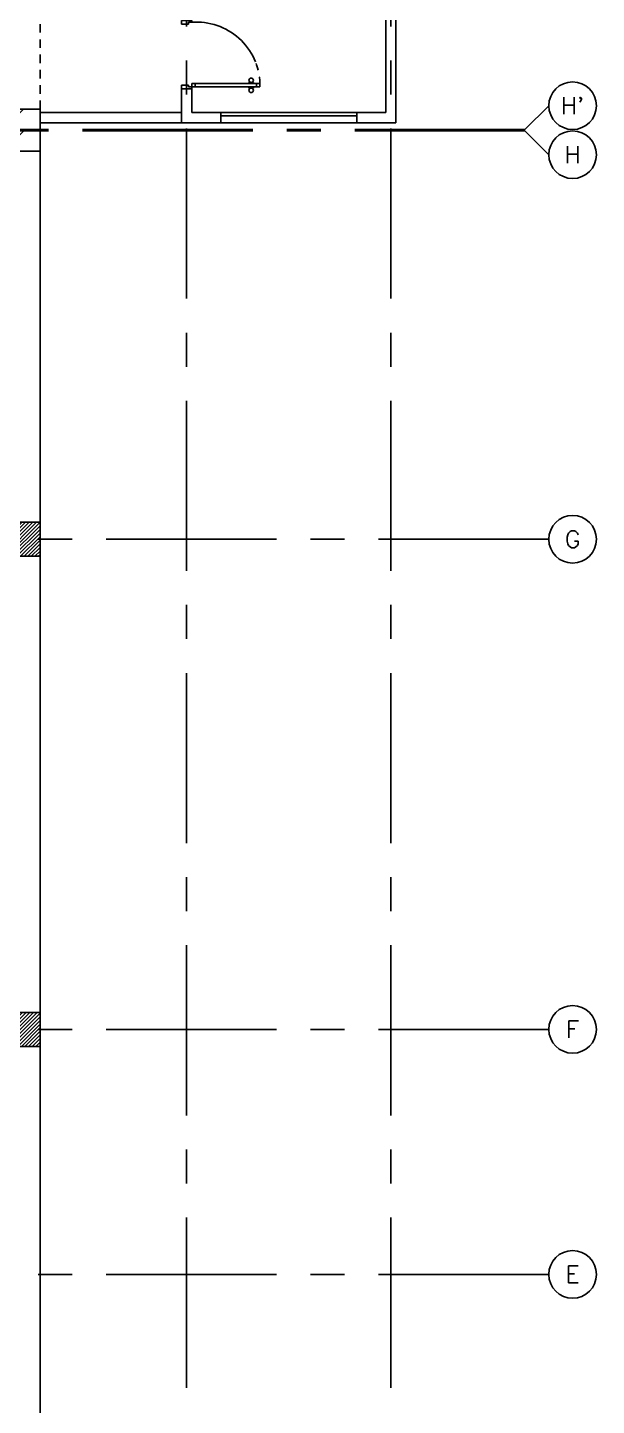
# Model space of a CAD drawing. Extents: x 417866029 to 417866302, y 43498045 to 43498122.
# Drawn here: x 417866095.51 to 417866103.86, y 43498060.25 to 43498080.49 of the extents above; entities that cross this region are included whole.
import ezdxf
from ezdxf.enums import TextEntityAlignment as Align

# ---------------------------------------------------------------- set-up
doc = ezdxf.new("R2010")
doc.units = 0
doc.header["$MEASUREMENT"] = 0
for name, pattern in [('CENTERX2', [4, 2.5, -0.5, 0.5, -0.5]), ('HIDDEN', [0.375, 0.25, -0.125]), ('HIDDEN2', [0.1875, 0.125, -0.0625])]:
    doc.linetypes.add(name, pattern=pattern)
doc.layers.get('0').update_dxf_attribs({"linetype": 'CONTINUOUS'})
for name, color, linetype in [('AX-CR', 7, 'CONTINUOUS'), ('AX-TXT', 2, 'CONTINUOUS'), ('AXES', 11, 'CENTERX2'), ('COL', 11, 'CONTINUOUS'), ('DOOR', 11, 'CONTINUOUS'), ('HAT', 11, 'CONTINUOUS'), ('PROJ-L', 11, 'CONTINUOUS'), ('ROOF', 11, 'CONTINUOUS'), ('STR', 11, 'CONTINUOUS'), ('WALL', 11, 'CONTINUOUS'), ('WIN', 11, 'CONTINUOUS')]:
    doc.layers.add(name, color=color, linetype=linetype)
doc.styles.add('ROMANS', font='ROMANS.shx', dxfattribs={"width": 0.6})

# ---------------------------------------------------------------- blocks, each defined once
blk = doc.blocks.new('AXR')
at = {"layer": 'AX-CR'}
blk.add_circle((350, 0), 350, dxfattribs=at)
at = {"layer": 'AX-TXT', "style": 'ROMANS'}
blk.add_attdef('AX', text='', height=250, dxfattribs=at).set_placement((350, 0), align=Align.MIDDLE)
blk = doc.blocks.new('STL-DR')
at = {"layer": 'DOOR', "color": 0, "linetype": 'ByBlock'}
for p, q in [((50, 0), (0, 0)), ((0, -150), (0, 0)), ((50, -100), (50, 0)), ((0, -150), (25, -150)), ((25, -100), (50, -100)), ((25, -150), (25, -100)), ((75, -150), (25, -150)), ((25, -200), (25, -150)), ((75, -200), (25, -200)), ((75, -150), (75, -200)), ((950, -100), (950, 0)), ((950, 0), (1000, 0)), ((975, -100), (950, -100)), ((975, -150), (975, -100)), ((1000, -150), (975, -150)), ((1000, 0), (1000, -150)), ((18, -990), (9, -990)), ((9, -1055), (9, -990)), ((18, -978), (18, -1068)), ((25, -978), (18, -978)), ((18, -1055), (18, -990)), ((75, -978), (82, -978)), ((82, -978), (82, -1068)), ((82, -990), (91, -990)), ((82, -1055), (82, -990)), ((91, -1055), (91, -990)), ((18, -1055), (9, -1055)), ((25, -1068), (18, -1068)), ((25, -1100), (75, -1100)), ((25, -1100), (25, -1150)), ((25, -1150), (75, -1150)), ((75, -1150), (25, -1150)), ((75, -1068), (82, -1068)), ((75, -1100), (75, -1150)), ((82, -1055), (91, -1055))]:
    blk.add_line(p, q, dxfattribs=at)
at = {"layer": 'DOOR', "linetype": 'ByBlock'}
for p, q in [((25, -200), (25, -1100)), ((75, -1100), (75, -200))]:
    blk.add_line(p, q, dxfattribs=at)
at = {"layer": 'DOOR', "color": 0, "linetype": 'ByBlock'}
for centre in [(-24, -1023), (124, -1023)]:
    blk.add_circle(centre, 32.4, dxfattribs=at)
at = {"layer": 'DOOR', "linetype": 'HIDDEN', "ltscale": 0.5}
blk.add_arc((50, -223), 928, 271.544, 4.4816, dxfattribs=at)
at = {"layer": 'WALL'}
for p, q in [((0, 0), (0, -150)), ((0, 0), (0, -150)), ((1000, 0), (1000, -150))]:
    blk.add_line(p, q, dxfattribs=at)
blk = doc.blocks.new('*X99')
at = {"color": 0}
for p, q in [((253129, 132691), (253588, 133150)), ((253129, 132744), (253535, 133150)), ((253129, 132797), (253482, 133150)), ((253129, 132850), (253429, 133150)), ((253129, 132903), (253376, 133150)), ((253129, 132956), (253323, 133150)), ((253129, 133009), (253269, 133150)), ((253129, 133062), (253216, 133150)), ((253129, 133115), (253163, 133150)), ((253141, 132650), (253629, 133138)), ((253194, 132650), (253629, 133085)), ((253247, 132650), (253629, 133031)), ((253300, 132650), (253629, 132978)), ((253353, 132650), (253629, 132925)), ((253406, 132650), (253629, 132872)), ((253459, 132650), (253629, 132819)), ((253512, 132650), (253629, 132766)), ((253565, 132650), (253629, 132713)), ((253618, 132650), (253629, 132660))]:
    blk.add_line(p, q, dxfattribs=at)
blk = doc.blocks.new('COL50')
at = {"layer": 'COL'}
blk.add_lwpolyline([(-250, 250), (-250, -250), (250, -250), (250, 250)], close=True, dxfattribs=at)
blk = doc.blocks.new('*X98')
at = {"color": 0}
for p, q in [((253128, 139850), (253628, 140350)), ((253129, 139903), (253575, 140350)), ((253129, 139956), (253522, 140350)), ((253129, 140009), (253469, 140350)), ((253129, 140062), (253416, 140350)), ((253129, 140115), (253363, 140350)), ((253129, 140168), (253310, 140350)), ((253129, 140221), (253257, 140350)), ((253129, 140274), (253204, 140350)), ((253129, 140327), (253151, 140350)), ((253181, 139850), (253629, 140297)), ((253234, 139850), (253629, 140244)), ((253287, 139850), (253629, 140191)), ((253340, 139850), (253629, 140138)), ((253393, 139850), (253629, 140085)), ((253446, 139850), (253629, 140032)), ((253499, 139850), (253629, 139979)), ((253553, 139850), (253629, 139926)), ((253606, 139850), (253629, 139873))]:
    blk.add_line(p, q, dxfattribs=at)

msp = doc.modelspace()

# ---------------------------------------------------------------- hatches: boundary and pattern name
at = {"layer": 'HAT'}
h = msp.add_hatch(dxfattribs=at)
h.set_pattern_fill('ANSI31', color=256, scale=0.3, style=0)
h.set_pattern_definition([(45, (417865762.507282, 43498027.899705), (-0.0265165043, 0.0265165043), [])])
h.paths.add_polyline_path([(417866095.443, 43498079.291), (417866095.193, 43498079.291), (417866095.193, 43498078.991), (417866095.443, 43498078.991)])
h.paths.add_polyline_path([(417866095.693, 43498079.291), (417866095.443, 43498079.291), (417866095.443, 43498078.991), (417866095.693, 43498078.991)])
h = msp.add_hatch(dxfattribs=at)
h.set_pattern_fill('ANSI31', color=256, scale=0.3, style=0)
h.set_pattern_definition([(45, (417865762.507282, 43498027.579705), (-0.0265165043, 0.0265165043), [])])
h.paths.add_polyline_path([(417866095.443, 43498078.971), (417866095.193, 43498078.971), (417866095.193, 43498078.671), (417866095.443, 43498078.671)])
h.paths.add_polyline_path([(417866095.693, 43498078.971), (417866095.443, 43498078.971), (417866095.443, 43498078.671), (417866095.693, 43498078.671)])

# ---------------------------------------------------------------- linework, layer by layer
at = {"layer": 'AXES'}
for p, q in [((417866097.843, 43498044.506), (417866097.843, 43498121.777)), ((417866100.843, 43498044.506), (417866100.843, 43498121.777)), ((417866102.813, 43498078.991), (417866103.163, 43498079.341)), ((417866102.813, 43498078.991), (417866042.603, 43498078.991)), ((417866102.813, 43498078.971), (417866042.603, 43498078.971)), ((417866102.813, 43498078.971), (417866103.163, 43498078.621)), ((417866103.163, 43498072.971), (417866053.153, 43498072.971)), ((417866103.163, 43498065.771), (417866053.153, 43498065.771)), ((417866103.163, 43498062.171), (417866053.153, 43498062.171))]:
    msp.add_line(p, q, dxfattribs=at)
at = {"layer": 'COL'}
for points in [[(417866095.193, 43498079.291), (417866095.693, 43498079.291), (417866095.693, 43498078.991), (417866095.193, 43498078.991)], [(417866095.193, 43498078.971), (417866095.693, 43498078.971), (417866095.693, 43498078.671), (417866095.193, 43498078.671)]]:
    msp.add_lwpolyline(points, close=True, dxfattribs=at)
at = {"layer": 'PROJ-L'}
for p, q in [((417866095.693, 43498078.771), (417866095.693, 43498073.221)), ((417866095.693, 43498072.721), (417866095.693, 43498066.021)), ((417866095.693, 43498065.521), (417866095.693, 43498058.821))]:
    msp.add_line(p, q, dxfattribs=at)
at = {"layer": 'ROOF'}
for p, q in [((417866097.768, 43498079.241), (417866095.693, 43498079.241)), ((417866100.918, 43498079.091), (417866095.693, 43498079.091))]:
    msp.add_line(p, q, dxfattribs=at)
at = {"layer": 'STR', "linetype": 'HIDDEN2'}
msp.add_line((417866095.693, 43498082.341), (417866095.693, 43498079.291), dxfattribs=at)
at = {"layer": 'WALL'}
for p, q in [((417866100.768, 43498084.866), (417866100.768, 43498079.241)), ((417866100.918, 43498084.866), (417866100.918, 43498079.091)), ((417866097.768, 43498079.591), (417866097.768, 43498079.091)), ((417866097.918, 43498079.591), (417866097.918, 43498079.241)), ((417866097.768, 43498079.091), (417866098.343, 43498079.091)), ((417866097.918, 43498079.241), (417866098.343, 43498079.241)), ((417866098.343, 43498079.091), (417866098.343, 43498079.241)), ((417866100.343, 43498079.091), (417866100.343, 43498079.241)), ((417866100.343, 43498079.241), (417866100.768, 43498079.241)), ((417866100.343, 43498079.091), (417866100.918, 43498079.091))]:
    msp.add_line(p, q, dxfattribs=at)
at = {"layer": 'WALL', "linetype": 'ByBlock', "ltscale": 0.3}
msp.add_line((417866097.918, 43498079.591), (417866097.768, 43498079.591), dxfattribs=at)
for points in [[(417866095.193, 43498073.221), (417866095.693, 43498073.221), (417866095.693, 43498072.721), (417866095.193, 43498072.721)], [(417866095.193, 43498066.021), (417866095.693, 43498066.021), (417866095.693, 43498065.521), (417866095.193, 43498065.521)]]:
    msp.add_lwpolyline(points, close=True, dxfattribs=at)
at = {"layer": 'WIN'}
for p, q in [((417866098.343, 43498079.241), (417866100.343, 43498079.241)), ((417866098.343, 43498079.191), (417866100.343, 43498079.191)), ((417866098.343, 43498079.091), (417866100.343, 43498079.091))]:
    msp.add_line(p, q, dxfattribs=at)

# ---------------------------------------------------------------- block references
at = {"layer": 'AXES', "xscale": 0.0009999871253967285, "yscale": 0.001000002026557922, "zscale": 0.001}
for p, values in [((417866103.163, 43498079.341), {'AX': "H'"}), ((417866103.163, 43498078.621), {'AX': 'H'}), ((417866103.163, 43498072.971), {'AX': 'G'}), ((417866103.163, 43498065.771), {'AX': 'F'}), ((417866103.163, 43498062.171), {'AX': 'E'})]:
    msp.add_blockref('AXR', p, dxfattribs=at).add_auto_attribs(values)
at = {"layer": 'COL', "xscale": -0.0009999871253967285, "yscale": 0.001000002026557922, "zscale": 0.001}
for p in [(417866095.443, 43498072.971), (417866095.443, 43498065.771)]:
    msp.add_blockref('COL50', p, dxfattribs=at)
at = {"layer": 'HAT', "xscale": 0.0009999871253967285, "yscale": 0.001000002026557922, "zscale": 0.001}
for name in ['*X98', '*X99']:
    msp.add_blockref(name, (417865842.065, 43497932.871), dxfattribs=at)
at = {"layer": 'ROOF', "xscale": 0.001000002026557922, "yscale": 0.001000002026557922, "zscale": 0.001, "rotation": 90}
msp.add_blockref('STL-DR', (417866097.768, 43498079.591), dxfattribs=at)

doc.saveas('drawing.dxf')
